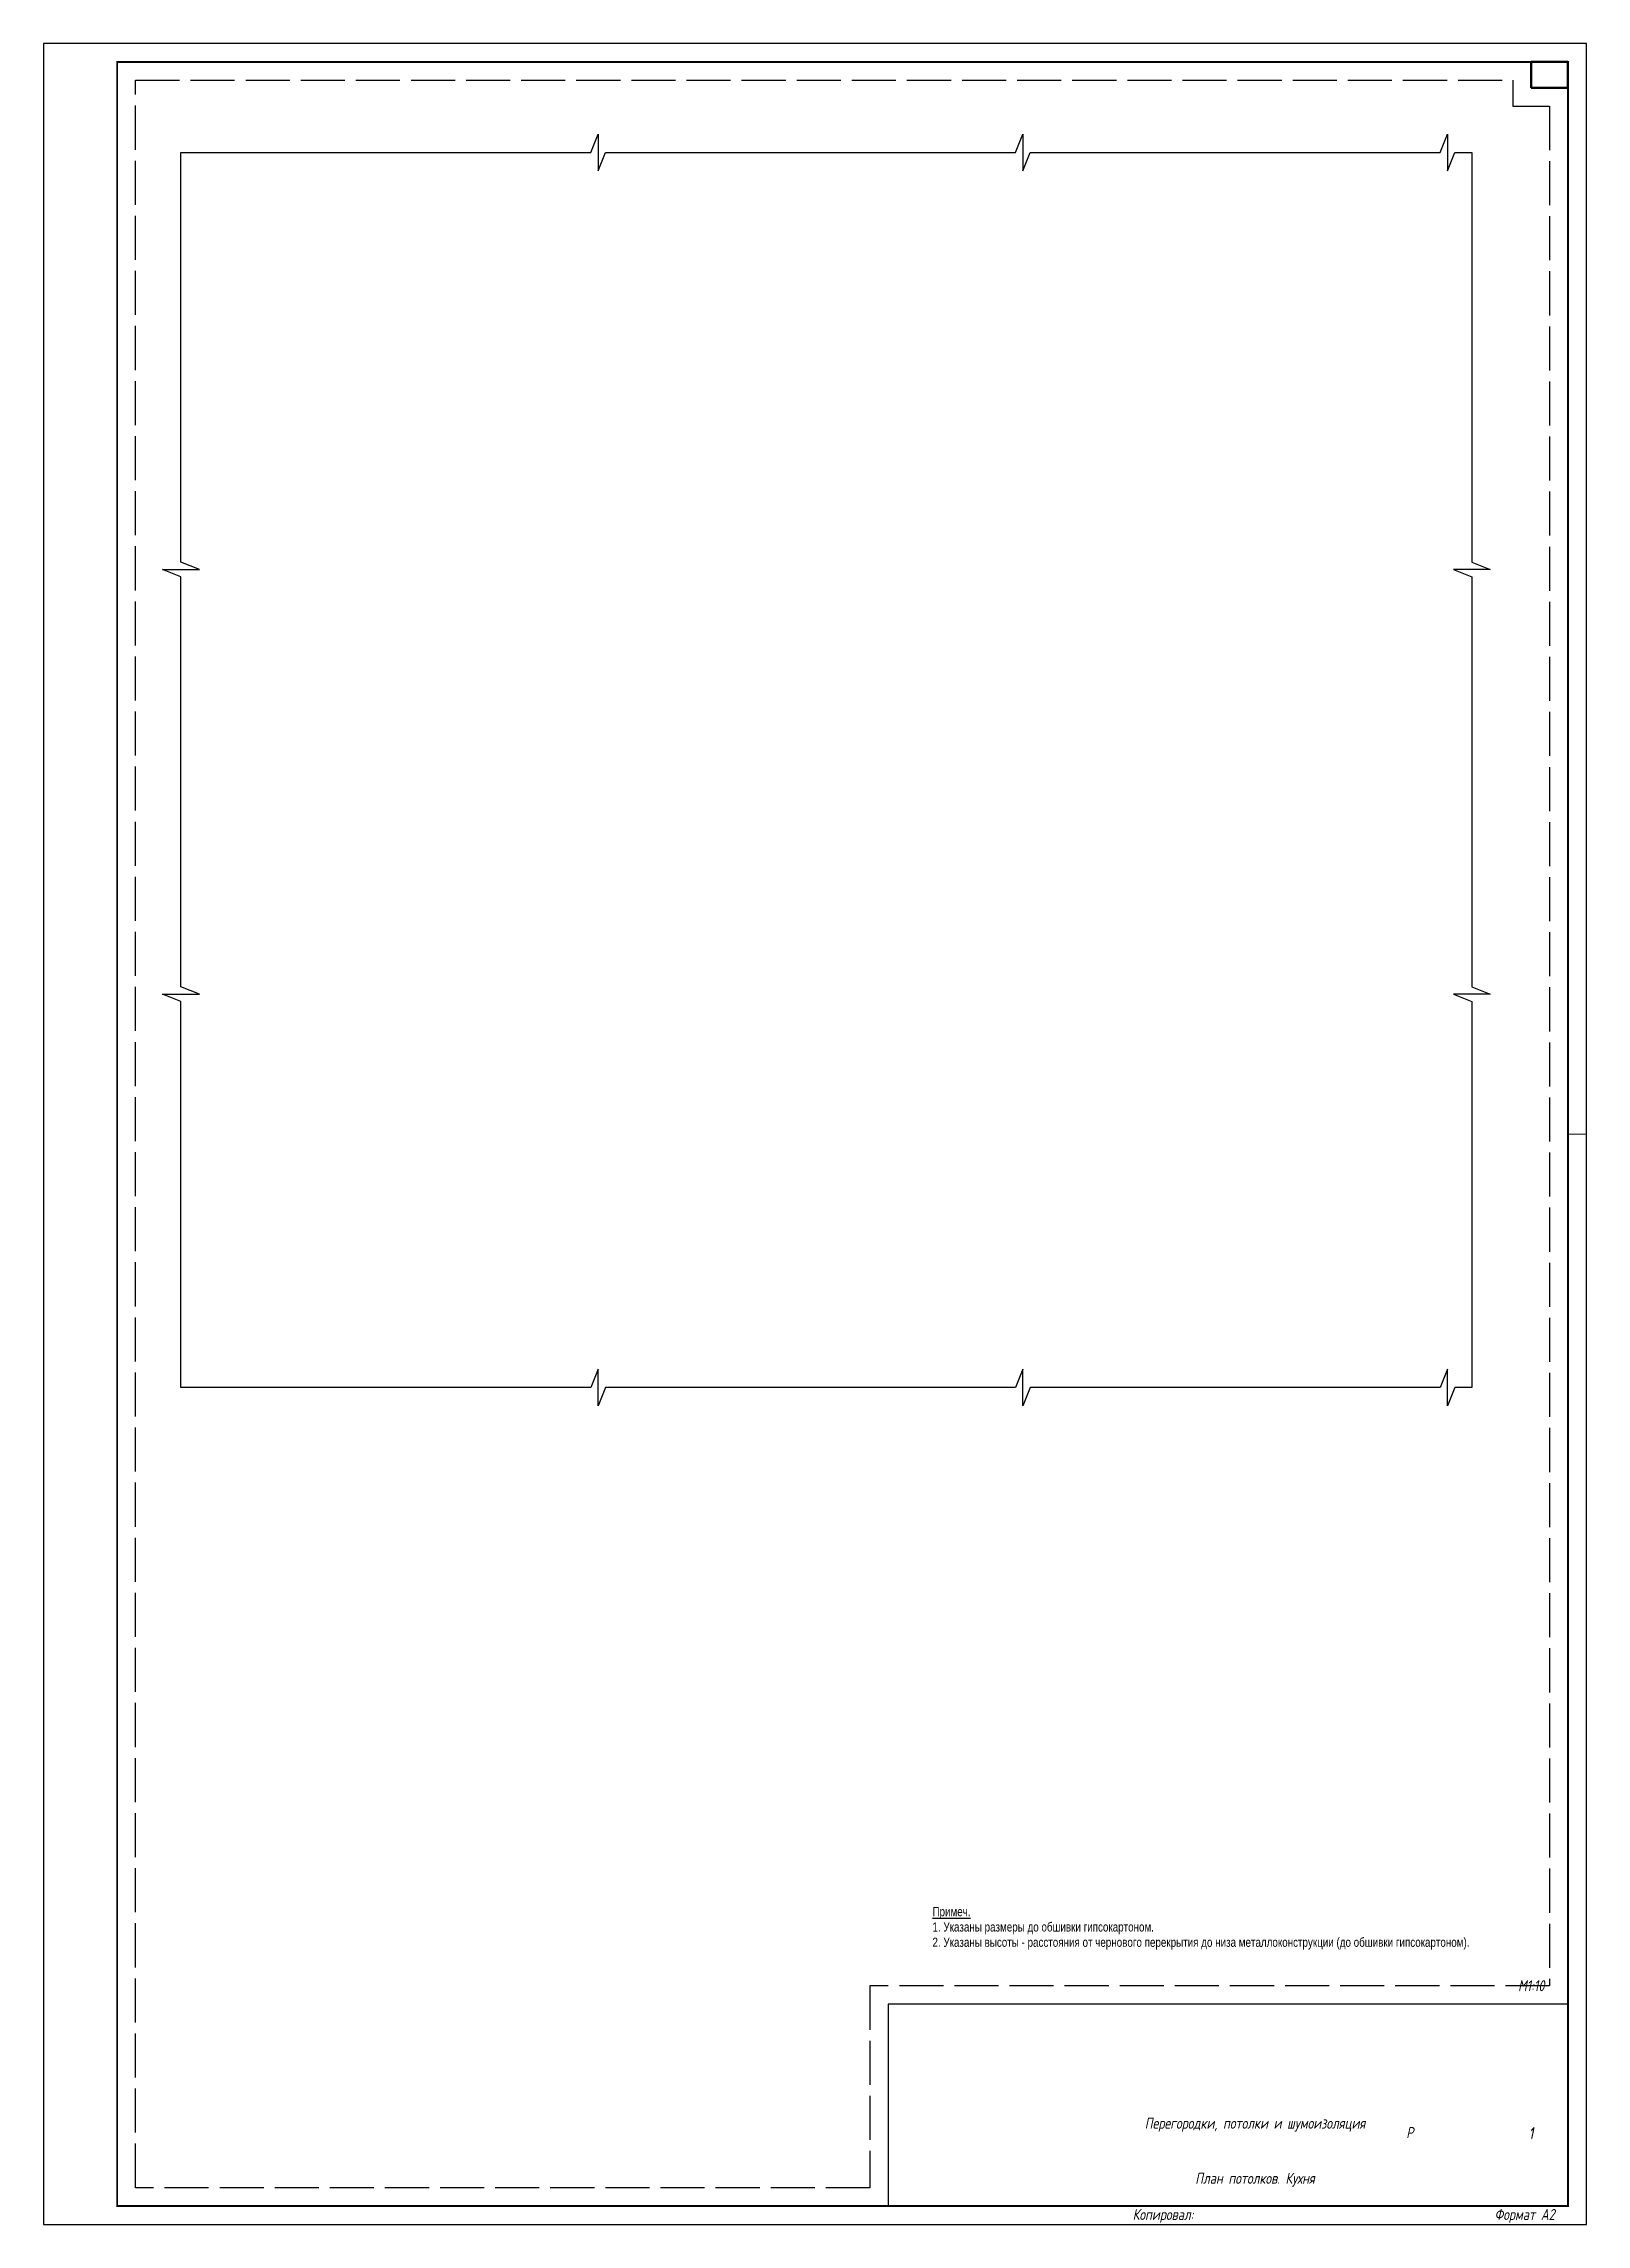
# Paper-space layout 'потолки кухня' of a CAD drawing. Header units: millimetres. Extents: x 1553 to 1973, y 133 to 727.
import ezdxf

# ---------------------------------------------------------------- set-up
doc = ezdxf.new("R2010")
doc.units = ezdxf.units.MM
doc.linetypes.add('ACAD_ISO02W100', pattern=[15, 12, -3])
doc.layers.add('100 noprint', color=1, linetype='Continuous', plot=False)
doc.layers.add('noprint', color=2, linetype='Continuous', plot=False)
doc.layers.add('stamp', color=7, linetype='Continuous')
doc.styles.add('ГОСТ-ISOCPEUR', font='isocpeui.ttf', dxfattribs={"width": 0.8})

psp = doc.layouts.new('потолки кухня')

# ---------------------------------------------------------------- linework, layer by layer
at = {"const_width": 0.5}
psp.add_lwpolyline([(1573.33, 137.84), (1573.33, 721.73), (1968.25, 721.73), (1968.25, 137.84)], close=True, dxfattribs=at)
psp.add_lwpolyline([(1590.72, 697.07), (1702.31, 697.07), (1704.31, 702.07), (1704.31, 692.07), (1706.31, 697.07), (1817.9, 697.07), (1819.9, 702.07), (1819.9, 692.07), (1821.9, 697.07), (1933.49, 697.07), (1935.49, 702.07), (1935.49, 692.07), (1937.49, 697.07), (1942.05, 697.07), (1942.05, 585.48), (1947.05, 583.48), (1937.05, 583.48), (1942.05, 581.48), (1942.05, 469.89), (1947.05, 467.89), (1937.05, 467.89), (1942.05, 465.89), (1942.05, 360.78), (1937.49, 360.78), (1935.49, 355.78), (1935.49, 365.78), (1933.49, 360.78), (1821.9, 360.78), (1819.9, 355.78), (1819.9, 365.78), (1817.9, 360.78), (1706.31, 360.78), (1704.31, 355.78), (1704.31, 365.78), (1702.31, 360.78), (1590.72, 360.78), (1590.72, 465.89), (1585.72, 467.89), (1595.72, 467.89), (1590.72, 469.89), (1590.72, 581.48), (1585.72, 583.48), (1595.72, 583.48), (1590.72, 585.48)], close=True)
at = {"layer": 'noprint'}
psp.add_lwpolyline([(1553.34, 726.73), (1553.34, 132.85), (1973.25, 132.85), (1973.25, 726.73)], close=True, dxfattribs=at)
at = {"layer": 'noprint', "linetype": 'ACAD_ISO02W100'}
psp.add_lwpolyline([(1578.33, 716.73), (1953.25, 716.73), (1953.25, 709.73), (1963.25, 709.73), (1963.25, 197.84), (1778.25, 197.84), (1778.25, 142.84), (1578.33, 142.84)], close=True, dxfattribs=at)
at = {"layer": 'stamp', "lineweight": 0}
psp.add_line((1973.25, 429.75), (1968.25, 429.75), dxfattribs=at)
at = {"layer": 'stamp'}
psp.add_lwpolyline([(1573.33, 721.73), (1958.25, 721.73), (1958.25, 714.73), (1968.25, 714.73), (1968.25, 192.84), (1783.25, 192.84), (1783.25, 137.84), (1573.33, 137.84)], close=True, dxfattribs=at)
at = {"layer": 'stamp', "lineweight": 50}
psp.add_lwpolyline([(1958.25, 714.73), (1968.25, 714.73), (1968.25, 721.73), (1958.25, 721.73)], close=True, dxfattribs=at)

# ---------------------------------------------------------------- texts
at = {"insert": (1795.27, 219.27), "char_height": 2.5, "width": 153.6433, "attachment_point": 1, "style": 'ГОСТ-ISOCPEUR'}
psp.add_mtext('{\\fUbuntu|b0|i0|c0|p34;\\LПримеч.\\P\\l1. Указаны размеры до обшивки гипсокартоном.\\P2. Указаны высоты - расстояния от чернового перекрытия до низа металлоконструкции (до обшивки гипсокартоном).}', dxfattribs=at)
at = {"layer": 'stamp', "lineweight": 35, "style": 'ГОСТ-ISOCPEUR', "width": 0.8}
for s, p in [('Копировал:', (1849.76, 134.05)), ('Формат А2', (1948.26, 134.05))]:
    psp.add_text(s, height=3, dxfattribs=at).set_placement(p)
at = {"layer": 'stamp', "ltscale": 100, "char_height": 3, "width": 20, "attachment_point": 4, "style": 'ГОСТ-ISOCPEUR'}
for s, insert in [('{\\pxqc;М1:10}', (1948.25, 197.84)), ('{\\pxqc;Р}', (1915.21, 157.84)), ('\\pxqc;1', (1948.25, 157.84)), ('\\pxqc;1', (1948.25, 157.59))]:
    psp.add_mtext(s, dxfattribs=dict(at, insert=insert))
at = {"layer": 'stamp', "lineweight": 35, "char_height": 3, "width": 70.1573, "attachment_point": 5, "style": 'ГОСТ-ISOCPEUR'}
for s, insert in [('{Перегородки, потолки и шумоизоляция}', (1883.06, 159.99)), ('{План потолков. Кухня}', (1883.06, 144.99))]:
    psp.add_mtext(s, dxfattribs=dict(at, insert=insert))

# ---------------------------------------------------------------- viewports
at = {"layer": '100 noprint', "color": 2, "view_target_point": (-20664.51, -12392.28)}
vp = psp.add_viewport(center=(1766.38, 528.93), size=(361.32, 346.2875), view_center_point=(2524.21, -169.03), view_height=3462.875, dxfattribs=at)
vp.dxf.flags = 0x10000  # cut along an outline
vp.dxf.clipping_boundary_handle = psp.add_lwpolyline([(1590.72, 697.07), (1702.31, 697.07), (1704.31, 702.07), (1704.31, 692.07), (1706.31, 697.07), (1817.9, 697.07), (1819.9, 702.07), (1819.9, 692.07), (1821.9, 697.07), (1933.49, 697.07), (1935.49, 702.07), (1935.49, 692.07), (1937.49, 697.07), (1942.05, 697.07), (1942.05, 585.48), (1947.05, 583.48), (1937.05, 583.48), (1942.05, 581.48), (1942.05, 469.89), (1947.05, 467.89), (1937.05, 467.89), (1942.05, 465.89), (1942.05, 360.78), (1937.49, 360.78), (1935.49, 355.78), (1935.49, 365.78), (1933.49, 360.78), (1821.9, 360.78), (1819.9, 355.78), (1819.9, 365.78), (1817.9, 360.78), (1706.31, 360.78), (1704.31, 355.78), (1704.31, 365.78), (1702.31, 360.78), (1590.72, 360.78), (1590.72, 465.89), (1585.72, 467.89), (1595.72, 467.89), (1590.72, 469.89), (1590.72, 581.48), (1585.72, 583.48), (1595.72, 583.48), (1590.72, 585.48)], format="xyb", close=True, dxfattribs={"invisible": 1}).dxf.handle

doc.saveas('drawing.dxf')
